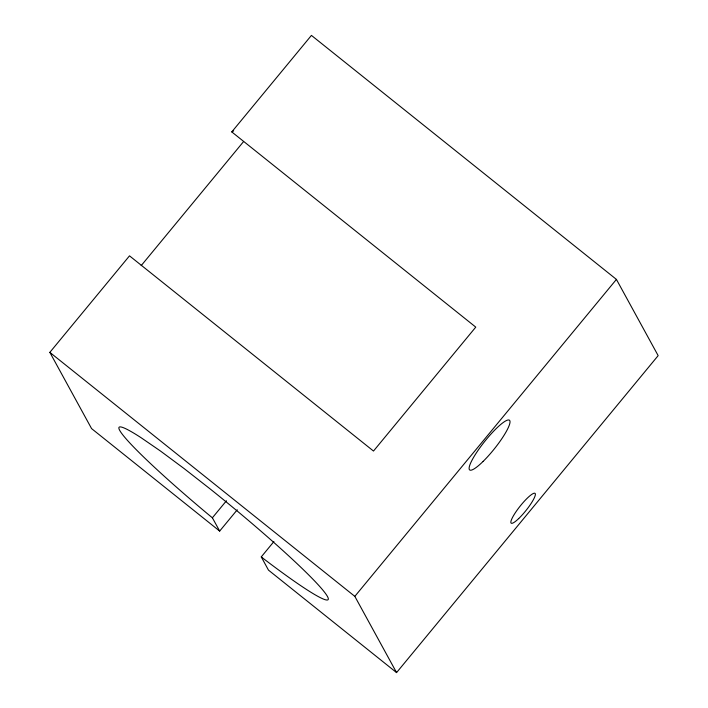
<?xml version="1.0" encoding="UTF-8"?>
<svg xmlns="http://www.w3.org/2000/svg" width="708" height="708" viewBox="0 0 708 708"><rect width="100%" height="100%" fill="white"/><g stroke="black" fill="none" stroke-linecap="round" stroke-linejoin="round"><path stroke-width="1.06" d="M237.26 509.778L219.675 531.08L91.58 428.597L49.843 352.372L129.502 255.845L373.497 451.049L475.767 327.123L231.781 131.918L311.431 35.4L616.42 279.403L658.157 355.628L396.569 672.6L268.474 570.117L261.261 556.895L273.916 541.558M141.184 265.633L243.57 141.573M219.675 531.08L212.382 517.796L226.445 500.76M396.569 672.6L354.832 596.366L616.42 279.403M231.781 131.918L233.675 130.847M261.261 556.895L263.615 558.745A135.281 10.54 39.5 0 0 324.901 592.693A135.281 10.54 39.5 0 0 210.444 489.166L184.062 468.528L160.389 450.969L141.042 437.677A135.281 10.54 39.5 0 0 209.94 515.805L212.382 517.796M49.843 352.372L354.832 596.366M518.69 518.583A19.098 3.646 -51.3 0 0 535.23 493.565A19.098 3.646 -51.3 0 0 515.415 512.601A19.098 3.646 -51.3 0 0 518.69 518.583M483.148 461.377A31.833 6.08 -51.3 0 0 509.583 420.348A31.833 6.08 -51.3 0 0 475.962 453.509A31.833 6.08 -51.3 0 0 483.148 461.377"/></g></svg>
